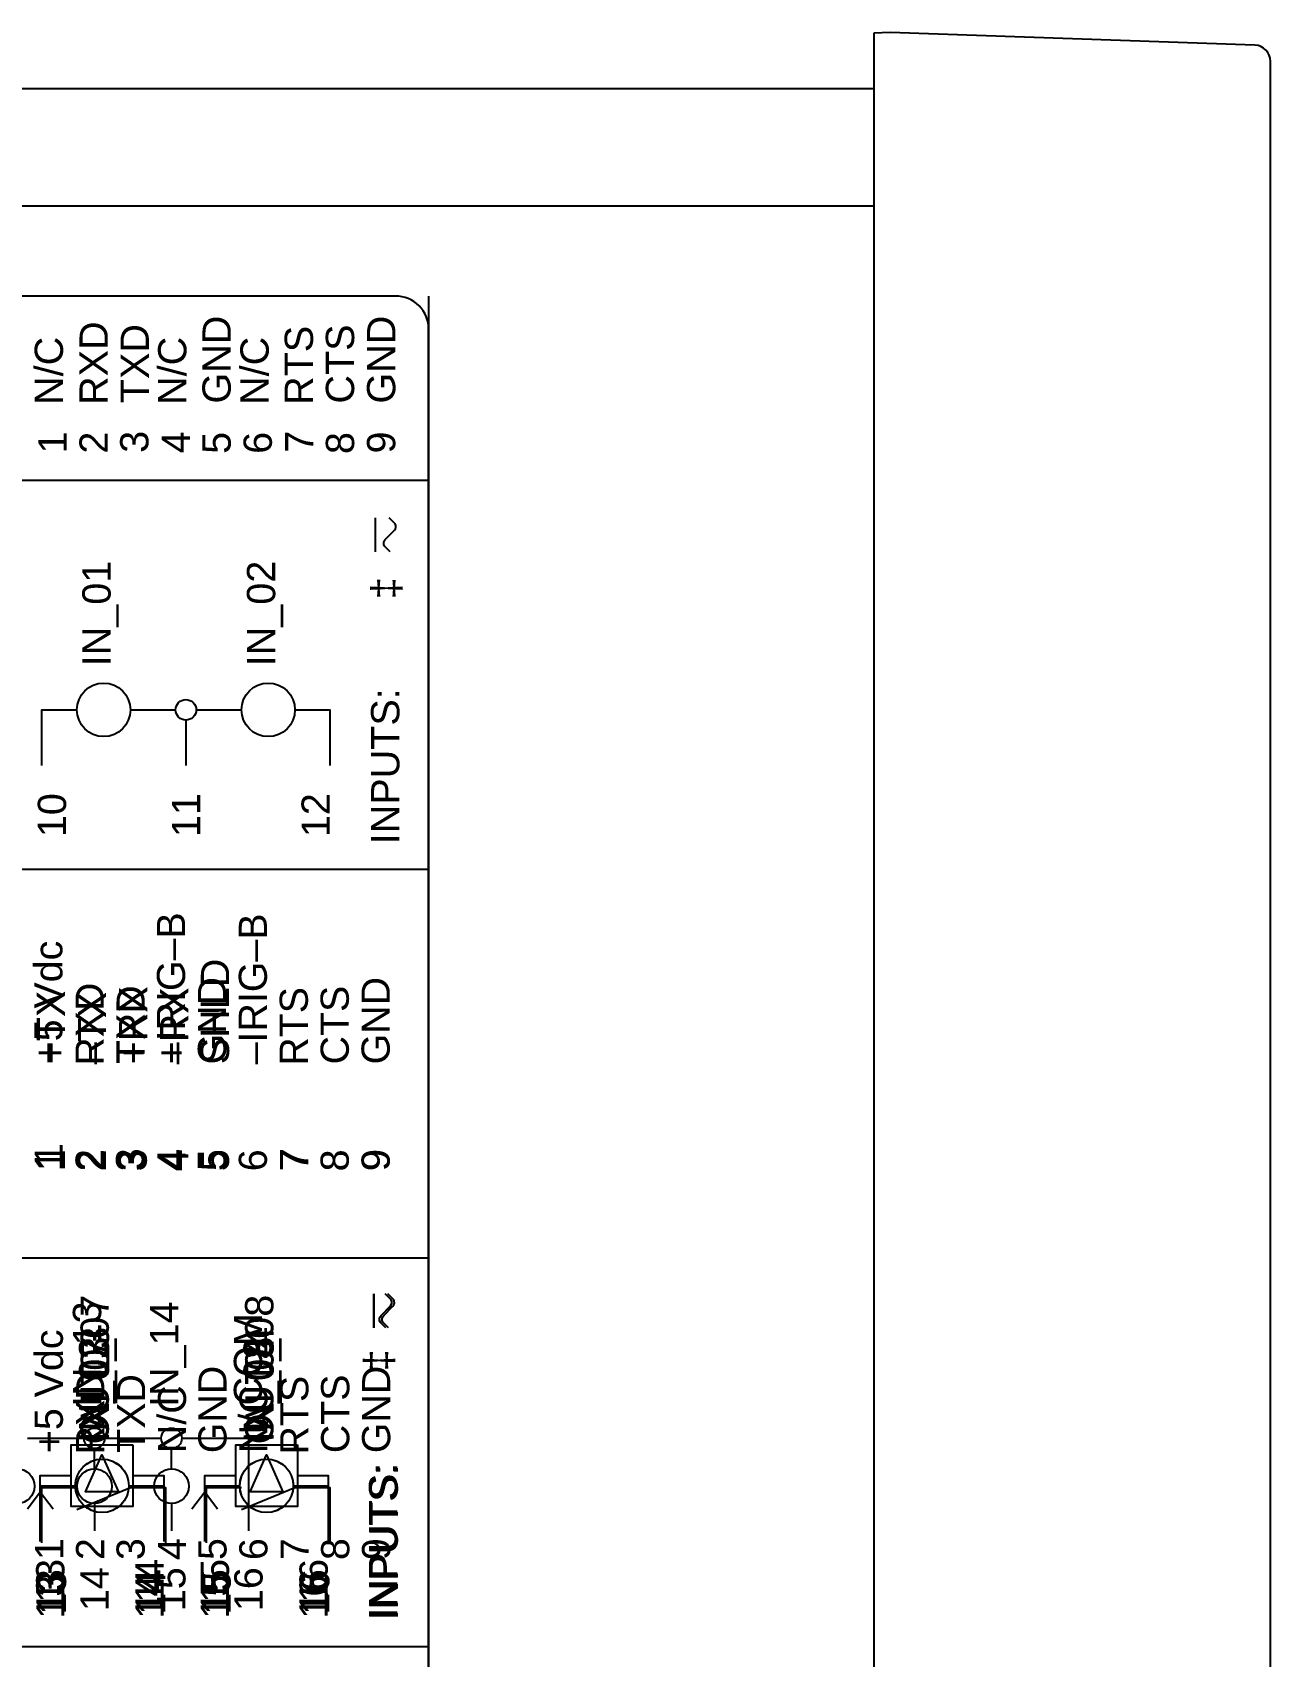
# Model space of a CAD drawing. Extents: x 0.3 to 23.7, y 0.2 to 17.8.
# Drawn here: x 12.567 to 15.577, y 5.042 to 8.989 of the extents above; entities that cross this region are included whole.
import ezdxf

# ---------------------------------------------------------------- set-up
doc = ezdxf.new("R2010")
doc.units = 0
doc.header["$MEASUREMENT"] = 0
for name, color, linetype in [('1_01__0-__NONE__EIA-232', 7, 'CONTINUOUS'), ('1_02__1-__NONE__EIA-485', 7, 'CONTINUOUS'), ('1_03__2-___1__10-100BASE-T', 7, 'CONTINUOUS'), ('1_04__3-___1__10-100BASE-T', 7, 'CONTINUOUS'), ('1_05__4-___1__100BASE-FX_M', 7, 'CONTINUOUS'), ('1_06__6-___2__10-100BASE-T', 7, 'CONTINUOUS'), ('1_07__8-___2__100BASE-FX_M', 7, 'CONTINUOUS'), ('2_02__A-__SERIAL_COMMUNICA', 7, 'CONTINUOUS'), ('2_03__B-___3__DI___4__DO__', 7, 'CONTINUOUS'), ('2_04__1-___4__DI___4__DO_E', 7, 'CONTINUOUS'), ('2_05__C-___4__DI___4__DO_F', 7, 'CONTINUOUS'), ('2_06__D-___4__DI___3__DO_E', 7, 'CONTINUOUS'), ('2_07__2-___8__DO__ELECTROM', 7, 'CONTINUOUS'), ('2_08__3-___8__DI', 7, 'CONTINUOUS'), ('2_09__4-___14__DI', 7, 'CONTINUOUS'), ('2_10__6-___4__AI___4__AO__', 7, 'CONTINUOUS'), ('5_00_____DWG', 7, 'CONTINUOUS')]:
    doc.layers.add(name, color=color, linetype=linetype)
doc.styles.add('ARIAL', font='arial.ttf')

msp = doc.modelspace()

# ---------------------------------------------------------------- linework, layer by layer
at = {"layer": '2_03__B-___3__DI___4__DO__'}
for points in [[(13.3975, 5.8404), (13.3975, 5.9234)], [(12.5864, 5.3214), (12.5864, 5.4564), (12.6716, 5.4564)], [(12.8016, 5.4564), (12.8865, 5.4564), (12.8865, 5.3214)], [(12.9864, 5.3214), (12.9864, 5.4564), (13.0715, 5.4564)], [(13.2015, 5.4564), (13.2865, 5.4564), (13.2865, 5.3214)]]:
    msp.add_lwpolyline(points, dxfattribs=at)
msp.add_lwpolyline([(13.4328, 5.8404), (13.4191, 5.8544, -0.328455), (13.4211, 5.8704), (13.4433, 5.8927, 0.339292), (13.4454, 5.9086), (13.4309, 5.9234)], format="xyb", dxfattribs=at)
for centre in [(12.7366, 5.4564), (13.1365, 5.4564)]:
    msp.add_circle(centre, 0.065, dxfattribs=at)
at = {"layer": '2_04__1-___4__DI___4__DO_E'}
for points in [[(13.3975, 5.8404), (13.3975, 5.9234)], [(12.5865, 5.3214), (12.5865, 5.4564), (12.6714, 5.4564)], [(12.5865, 5.3214), (12.5865, 5.4564), (12.6714, 5.4564)], [(12.8015, 5.4564), (12.8864, 5.4564), (12.8864, 5.3214)], [(12.8015, 5.4564), (12.8864, 5.4564), (12.8864, 5.3214)], [(12.9863, 5.3214), (12.9863, 5.4564), (13.0715, 5.4564)], [(12.9863, 5.3214), (12.9863, 5.4564), (13.0715, 5.4564)], [(13.2015, 5.4564), (13.2865, 5.4564), (13.2865, 5.3214)], [(13.2015, 5.4564), (13.2865, 5.4564), (13.2865, 5.3214)]]:
    msp.add_lwpolyline(points, dxfattribs=at)
msp.add_lwpolyline([(13.4328, 5.8404), (13.4191, 5.8544, -0.328455), (13.4211, 5.8704), (13.4433, 5.8927, 0.339292), (13.4454, 5.9086), (13.4309, 5.9234)], format="xyb", dxfattribs=at)
for points in [[(12.7365, 5.5214), (12.7496, 5.52), (12.7618, 5.5163), (12.7728, 5.5103), (12.7824, 5.5023), (12.7904, 5.4927), (12.7964, 5.4817), (12.8001, 5.4695), (12.8015, 5.4564), (12.8001, 5.4433), (12.7964, 5.4311), (12.7904, 5.42), (12.7824, 5.4104), (12.7728, 5.4025), (12.7618, 5.3965), (12.7496, 5.3927), (12.7365, 5.3914), (12.7234, 5.3927), (12.7112, 5.3965), (12.7001, 5.4025), (12.6905, 5.4104), (12.6826, 5.42), (12.6766, 5.4311), (12.6728, 5.4433), (12.6715, 5.4564), (12.6728, 5.4695), (12.6766, 5.4817), (12.6826, 5.4927), (12.6905, 5.5023), (12.7001, 5.5103), (12.7112, 5.5163), (12.7234, 5.52)], [(13.1365, 5.5214), (13.1496, 5.52), (13.1618, 5.5163), (13.1729, 5.5103), (13.1825, 5.5023), (13.1904, 5.4927), (13.1964, 5.4817), (13.2002, 5.4695), (13.2015, 5.4564), (13.2002, 5.4433), (13.1964, 5.4311), (13.1904, 5.42), (13.1825, 5.4104), (13.1729, 5.4025), (13.1618, 5.3965), (13.1496, 5.3927), (13.1365, 5.3914), (13.1234, 5.3927), (13.1112, 5.3965), (13.1002, 5.4025), (13.0906, 5.4104), (13.0826, 5.42), (13.0766, 5.4311), (13.0729, 5.4433), (13.0715, 5.4564), (13.0729, 5.4695), (13.0766, 5.4817), (13.0826, 5.4927), (13.0906, 5.5023), (13.1002, 5.5103), (13.1112, 5.5163), (13.1234, 5.52)]]:
    msp.add_lwpolyline(points, close=True, dxfattribs=at)
for centre in [(12.7365, 5.4564), (13.1365, 5.4564)]:
    msp.add_circle(centre, 0.065, dxfattribs=at)
at = {"layer": '2_05__C-___4__DI___4__DO_F'}
for points in [[(13.3975, 5.8403), (13.3975, 5.9233)], [(12.5865, 5.3213), (12.5865, 5.4563), (12.6714, 5.4563)], [(12.8015, 5.4563), (12.8864, 5.4563), (12.8864, 5.3213)], [(12.9863, 5.3213), (12.9863, 5.4563), (13.0715, 5.4563)], [(13.2015, 5.4563), (13.2865, 5.4563), (13.2865, 5.3213)]]:
    msp.add_lwpolyline(points, dxfattribs=at)
msp.add_lwpolyline([(13.4265, 5.8403), (13.4127, 5.8544, -0.328455), (13.4148, 5.8703), (13.4369, 5.8926, 0.339292), (13.439, 5.9085), (13.4245, 5.9233)], format="xyb", dxfattribs=at)
for centre in [(12.7365, 5.4563), (13.1363, 5.4563)]:
    msp.add_circle(centre, 0.065, dxfattribs=at)
at = {"layer": '2_06__D-___4__DI___3__DO_E'}
for points in [[(13.3975, 5.8404), (13.3975, 5.9234)], [(12.5865, 5.3214), (12.5865, 5.4564), (12.6715, 5.4564)], [(12.8015, 5.4564), (12.8865, 5.4564), (12.8865, 5.3214)], [(12.9863, 5.3214), (12.9863, 5.4564), (13.0715, 5.4564)], [(13.2015, 5.4564), (13.2865, 5.4564), (13.2865, 5.3214)]]:
    msp.add_lwpolyline(points, dxfattribs=at)
msp.add_lwpolyline([(13.4265, 5.8404), (13.4127, 5.8544, -0.328455), (13.4148, 5.8704), (13.437, 5.8927, 0.339292), (13.439, 5.9086), (13.4245, 5.9234)], format="xyb", dxfattribs=at)
for centre in [(12.7365, 5.4564), (13.1363, 5.4564)]:
    msp.add_circle(centre, 0.065, dxfattribs=at)
at = {"layer": '2_07__2-___8__DO__ELECTROM'}
for points in [[(12.5903, 5.3175), (12.5903, 5.4525), (12.6754, 5.4525)], [(12.6754, 5.3988), (12.8054, 5.4525), (12.8904, 5.4525), (12.8904, 5.3175)], [(12.9903, 5.3175), (12.9903, 5.4525), (13.0754, 5.4525)], [(13.0754, 5.3988), (13.2054, 5.4525), (13.2904, 5.4525), (13.2904, 5.3175)]]:
    msp.add_lwpolyline(points, dxfattribs=at)
at = {"layer": '2_08__3-___8__DI'}
for points in [[(13.3977, 5.8404), (13.3977, 5.9234)], [(12.5867, 5.3214), (12.5867, 5.4564), (12.6716, 5.4564)], [(12.8017, 5.4564), (12.8867, 5.4564), (12.8867, 5.3214)], [(12.9865, 5.3214), (12.9865, 5.4564), (13.0715, 5.4564)], [(13.2015, 5.4564), (13.2865, 5.4564), (13.2865, 5.3214)]]:
    msp.add_lwpolyline(points, dxfattribs=at)
msp.add_lwpolyline([(13.4267, 5.8404), (13.4129, 5.8544, -0.328455), (13.415, 5.8704), (13.4372, 5.8927, 0.339292), (13.4392, 5.9086), (13.4247, 5.9234)], format="xyb", dxfattribs=at)
for centre in [(12.7367, 5.4564), (13.1365, 5.4564)]:
    msp.add_circle(centre, 0.065, dxfattribs=at)
at = {"layer": '2_09__4-___14__DI'}
for points in [[(13.3975, 5.8404), (13.3975, 5.9234)], [(12.5554, 5.5719), (12.6929, 5.5719)], [(12.7429, 5.5719), (12.8804, 5.5719)], [(12.9304, 5.5719), (13.0929, 5.5719), (13.0929, 5.3469)], [(12.7179, 5.4978), (12.7179, 5.5469)], [(12.9054, 5.4978), (12.9054, 5.5469)], [(12.7179, 5.4133), (12.7179, 5.3469)], [(12.9054, 5.4133), (12.9054, 5.3469)]]:
    msp.add_lwpolyline(points, dxfattribs=at)
msp.add_lwpolyline([(13.4265, 5.8404), (13.4127, 5.8544, -0.328455), (13.4148, 5.8704), (13.4369, 5.8927, 0.339292), (13.439, 5.9086), (13.4245, 5.9234)], format="xyb", dxfattribs=at)
for centre, radius in [((12.7179, 5.5719), 0.025), ((12.9054, 5.5719), 0.025), ((12.5304, 5.4555), 0.0422), ((12.7179, 5.4555), 0.0422), ((12.9054, 5.4555), 0.0422)]:
    msp.add_circle(centre, radius, dxfattribs=at)
at = {"layer": '2_10__6-___4__AI___4__AO__'}
for points in [[(12.8113, 5.5564), (12.8113, 5.4064), (12.6613, 5.4064), (12.6613, 5.5564), (12.8113, 5.5564)], [(12.7763, 5.4414), (12.6963, 5.4414), (12.7363, 5.5314), (12.7763, 5.4414)], [(13.2113, 5.5564), (13.2113, 5.4064), (13.0614, 5.4064), (13.0614, 5.5564), (13.2113, 5.5564)], [(13.1763, 5.4414), (13.0963, 5.4414), (13.1363, 5.5314), (13.1763, 5.4414)], [(12.5862, 5.3464), (12.5862, 5.4814), (12.6613, 5.4814)], [(12.8113, 5.4814), (12.8864, 5.4814), (12.8864, 5.3464)], [(12.9863, 5.3464), (12.9863, 5.4814), (13.0613, 5.4814)], [(13.2114, 5.4814), (13.2865, 5.4814), (13.2865, 5.3464)], [(12.555, 5.4002), (12.5862, 5.4414), (12.6174, 5.4002)], [(12.9551, 5.4002), (12.9863, 5.4414), (13.0175, 5.4002)]]:
    msp.add_lwpolyline(points, dxfattribs=at)
at = {"layer": '5_00_____DWG'}
for points in [[(14.6123, 8.9874), (14.6123, 1.434), (14.6523, 1.4326), (15.5388, 1.4635, 0.404026), (15.5768, 1.5029), (15.5768, 8.9185, 0.404026), (15.5388, 8.9579), (14.6523, 8.9888), (14.6123, 8.9874)], [(13.4504, 8.3481), (9.7405, 8.3481, 0.414213), (9.6605, 8.2681), (9.6605, 2.1031, 0.414212), (9.7405, 2.0231), (13.4504, 2.0231, 0.414211), (13.5304, 2.1031), (13.5304, 8.2681, 0.414219)]]:
    msp.add_lwpolyline(points, format="xyb", close=True, dxfattribs=at)
msp.add_lwpolyline([(9.4932, 8.8524), (14.6123, 8.8524), (14.6123, 1.569), (9.4932, 1.569)], close=True, dxfattribs=at)
for points in [[(14.6123, 8.567), (9.4932, 8.567)], [(13.5304, 8.3481), (13.5304, 2.0231)], [(13.5304, 7.8998), (9.6605, 7.8998)], [(13.4014, 7.7265), (13.4014, 7.8095)], [(12.5904, 7.2075), (12.5904, 7.3425), (12.6754, 7.3425)], [(12.8054, 7.3425), (12.9154, 7.3425)], [(12.9654, 7.3425), (13.0755, 7.3425)], [(13.2055, 7.3425), (13.2905, 7.3425), (13.2905, 7.2075)], [(12.9404, 7.3175), (12.9404, 7.2075)], [(13.5304, 6.9548), (9.6605, 6.9548)], [(13.5304, 6.0098), (9.6605, 6.0098)], [(13.5304, 5.0648), (9.6605, 5.0648)]]:
    msp.add_lwpolyline(points, dxfattribs=at)
msp.add_lwpolyline([(13.4368, 7.7265), (13.423, 7.7405, -0.328455), (13.4251, 7.7565), (13.4472, 7.7788, 0.339292), (13.4493, 7.7947), (13.4348, 7.8095)], format="xyb", dxfattribs=at)
for centre, radius in [((12.7404, 7.3425), 0.065), ((13.1405, 7.3425), 0.065), ((12.9404, 7.3425), 0.025)]:
    msp.add_circle(centre, radius, dxfattribs=at)

# ---------------------------------------------------------------- texts
at = {"layer": '1_01__0-__NONE__EIA-232', "style": 'ARIAL'}
for s, height, p in [('+IRIG–B', 0.06846, (12.9384, 6.4809)), ('+IRIG–B', 0.06846, (12.9384, 6.4809)), ('–IRIG–B', 0.06846, (13.1373, 6.4808)), ('–IRIG–B', 0.06846, (13.1373, 6.4808)), ('+5 Vdc', 0.06846, (12.6401, 6.4809)), ('+5 Vdc', 0.06846, (12.6401, 6.4809)), ('RXD', 0.06846, (12.7406, 6.4775)), ('RXD', 0.06846, (12.7406, 6.4775)), ('GND', 0.06846, (13.0379, 6.4807)), ('GND', 0.06846, (13.0379, 6.4807)), ('GND', 0.06846, (13.4357, 6.4807)), ('GND', 0.06846, (13.4357, 6.4807)), ('TXD', 0.06846, (12.8401, 6.4817)), ('TXD', 0.06846, (12.8401, 6.4817)), ('RTS', 0.06846, (13.2368, 6.4775)), ('RTS', 0.06846, (13.2368, 6.4775)), ('CTS', 0.06846, (13.3363, 6.4807)), ('CTS', 0.06846, (13.3363, 6.4807)), ('1', 0.0685, (12.6411, 6.2209)), ('1', 0.0685, (12.6411, 6.2209)), ('2', 0.0685, (12.7406, 6.2209)), ('2', 0.0685, (12.7406, 6.2209)), ('3', 0.0685, (12.839, 6.2209)), ('3', 0.0685, (12.839, 6.2209)), ('4', 0.0685, (12.9395, 6.2209)), ('4', 0.0685, (12.9395, 6.2209)), ('5', 0.0685, (13.0378, 6.2211)), ('5', 0.0685, (13.0378, 6.2211)), ('6', 0.0685, (13.1373, 6.2209)), ('6', 0.0685, (13.1373, 6.2209)), ('7', 0.0685, (13.2378, 6.2209)), ('7', 0.0685, (13.2378, 6.2209)), ('8', 0.0685, (13.3362, 6.2209)), ('8', 0.0685, (13.3362, 6.2209)), ('9', 0.0685, (13.4357, 6.2209)), ('9', 0.0685, (13.4357, 6.2209))]:
    msp.add_text(s, height=height, rotation=90, dxfattribs=at).set_placement(p)
at = {"layer": '1_02__1-__NONE__EIA-485', "style": 'ARIAL'}
for s, height, p in [('SHLD', 0.06883, (13.0454, 6.4811)), ('SHLD', 0.06883, (13.0454, 6.4811)), ('+TX', 0.06883, (12.6465, 6.4808)), ('+TX', 0.06883, (12.6465, 6.4808)), ('–TX', 0.06883, (12.7465, 6.4808)), ('–TX', 0.06883, (12.7465, 6.4808)), ('+RX', 0.06883, (12.8465, 6.4808)), ('+RX', 0.06883, (12.8465, 6.4808)), ('–RX', 0.06883, (12.9465, 6.4808)), ('–RX', 0.06883, (12.9465, 6.4808)), ('1', 0.0688, (12.6464, 6.2209)), ('1', 0.0688, (12.6464, 6.2209)), ('2', 0.0688, (12.7464, 6.2209)), ('2', 0.0688, (12.7464, 6.2209)), ('3', 0.0688, (12.8453, 6.2209)), ('3', 0.0688, (12.8453, 6.2209)), ('4', 0.0688, (12.9464, 6.2209)), ('4', 0.0688, (12.9464, 6.2209)), ('5', 0.0688, (13.0453, 6.2209)), ('5', 0.0688, (13.0453, 6.2209))]:
    msp.add_text(s, height=height, rotation=90, dxfattribs=at).set_placement(p)
at = {"layer": '1_03__2-___1__10-100BASE-T', "style": 'ARIAL'}
for s, height, p in [('+IRIG–B', 0.06846, (12.9384, 6.4809)), ('+IRIG–B', 0.06846, (12.9384, 6.4809)), ('–IRIG–B', 0.06846, (13.1373, 6.4808)), ('–IRIG–B', 0.06846, (13.1373, 6.4808)), ('+5 Vdc', 0.06846, (12.6401, 6.4809)), ('+5 Vdc', 0.06846, (12.6401, 6.4809)), ('RXD', 0.06846, (12.7406, 6.4775)), ('RXD', 0.06846, (12.7406, 6.4775)), ('GND', 0.06846, (13.0379, 6.4807)), ('GND', 0.06846, (13.0379, 6.4807)), ('GND', 0.06846, (13.4357, 6.4807)), ('GND', 0.06846, (13.4357, 6.4807)), ('TXD', 0.06846, (12.8401, 6.4817)), ('TXD', 0.06846, (12.8401, 6.4817)), ('RTS', 0.06846, (13.2368, 6.4775)), ('RTS', 0.06846, (13.2368, 6.4775)), ('CTS', 0.06846, (13.3363, 6.4807)), ('CTS', 0.06846, (13.3363, 6.4807)), ('1', 0.0685, (12.6411, 6.2209)), ('1', 0.0685, (12.6411, 6.2209)), ('2', 0.0685, (12.7406, 6.2209)), ('2', 0.0685, (12.7406, 6.2209)), ('3', 0.0685, (12.839, 6.2209)), ('3', 0.0685, (12.839, 6.2209)), ('4', 0.0685, (12.9395, 6.2209)), ('4', 0.0685, (12.9395, 6.2209)), ('5', 0.0685, (13.0378, 6.2211)), ('5', 0.0685, (13.0378, 6.2211)), ('6', 0.0685, (13.1373, 6.2209)), ('6', 0.0685, (13.1373, 6.2209)), ('7', 0.0685, (13.2378, 6.2209)), ('7', 0.0685, (13.2378, 6.2209)), ('8', 0.0685, (13.3362, 6.2209)), ('8', 0.0685, (13.3362, 6.2209)), ('9', 0.0685, (13.4357, 6.2209)), ('9', 0.0685, (13.4357, 6.2209))]:
    msp.add_text(s, height=height, rotation=90, dxfattribs=at).set_placement(p)
at = {"layer": '1_04__3-___1__10-100BASE-T', "style": 'ARIAL'}
for s, height, p in [('SHLD', 0.06883, (13.0454, 6.4811)), ('SHLD', 0.06883, (13.0454, 6.4811)), ('+TX', 0.06883, (12.6465, 6.4808)), ('+TX', 0.06883, (12.6465, 6.4808)), ('–TX', 0.06883, (12.7465, 6.4808)), ('–TX', 0.06883, (12.7465, 6.4808)), ('+RX', 0.06883, (12.8465, 6.4808)), ('+RX', 0.06883, (12.8465, 6.4808)), ('–RX', 0.06883, (12.9465, 6.4808)), ('–RX', 0.06883, (12.9465, 6.4808)), ('1', 0.0688, (12.6464, 6.2209)), ('1', 0.0688, (12.6464, 6.2209)), ('2', 0.0688, (12.7464, 6.2209)), ('2', 0.0688, (12.7464, 6.2209)), ('3', 0.0688, (12.8453, 6.2209)), ('3', 0.0688, (12.8453, 6.2209)), ('4', 0.0688, (12.9464, 6.2209)), ('4', 0.0688, (12.9464, 6.2209)), ('5', 0.0688, (13.0453, 6.2209)), ('5', 0.0688, (13.0453, 6.2209))]:
    msp.add_text(s, height=height, rotation=90, dxfattribs=at).set_placement(p)
at = {"layer": '1_05__4-___1__100BASE-FX_M', "style": 'ARIAL'}
for s, height, p in [('+IRIG–B', 0.06846, (12.9384, 6.4809)), ('–IRIG–B', 0.06846, (13.1373, 6.4808)), ('+5 Vdc', 0.06846, (12.6401, 6.4809)), ('RXD', 0.06846, (12.7406, 6.4775)), ('GND', 0.06846, (13.0379, 6.4807)), ('GND', 0.06846, (13.4357, 6.4807)), ('TXD', 0.06846, (12.8401, 6.4817)), ('RTS', 0.06846, (13.2368, 6.4775)), ('CTS', 0.06846, (13.3363, 6.4807)), ('1', 0.0685, (12.6411, 6.2364)), ('2', 0.0685, (12.7406, 6.2217)), ('3', 0.0685, (12.839, 6.2237)), ('4', 0.0685, (12.9395, 6.2224)), ('5', 0.0685, (13.0378, 6.2211)), ('6', 0.0685, (13.1373, 6.221)), ('7', 0.0685, (13.2378, 6.2239)), ('8', 0.0685, (13.3362, 6.2205)), ('9', 0.0685, (13.4357, 6.2221))]:
    msp.add_text(s, height=height, rotation=90, dxfattribs=at).set_placement(p)
at = {"layer": '1_06__6-___2__10-100BASE-T', "style": 'ARIAL'}
for s, height, p in [('+IRIG–B', 0.06846, (12.9384, 6.4809)), ('+IRIG–B', 0.06846, (12.9384, 6.4809)), ('–IRIG–B', 0.06846, (13.1373, 6.4808)), ('–IRIG–B', 0.06846, (13.1373, 6.4808)), ('+5 Vdc', 0.06846, (12.6401, 6.4809)), ('+5 Vdc', 0.06846, (12.6401, 6.4809)), ('RXD', 0.06846, (12.7406, 6.4775)), ('RXD', 0.06846, (12.7406, 6.4775)), ('GND', 0.06846, (13.0379, 6.4807)), ('GND', 0.06846, (13.0379, 6.4807)), ('GND', 0.06846, (13.4357, 6.4807)), ('GND', 0.06846, (13.4357, 6.4807)), ('TXD', 0.06846, (12.8401, 6.4817)), ('TXD', 0.06846, (12.8401, 6.4817)), ('RTS', 0.06846, (13.2368, 6.4775)), ('RTS', 0.06846, (13.2368, 6.4775)), ('CTS', 0.06846, (13.3363, 6.4807)), ('CTS', 0.06846, (13.3363, 6.4807)), ('1', 0.0685, (12.6411, 6.2209)), ('1', 0.0685, (12.6411, 6.2209)), ('2', 0.0685, (12.7406, 6.2209)), ('2', 0.0685, (12.7406, 6.2209)), ('3', 0.0685, (12.839, 6.2209)), ('3', 0.0685, (12.839, 6.2209)), ('4', 0.0685, (12.9395, 6.2209)), ('4', 0.0685, (12.9395, 6.2209)), ('5', 0.0685, (13.0378, 6.2211)), ('5', 0.0685, (13.0378, 6.2211)), ('6', 0.0685, (13.1373, 6.2209)), ('6', 0.0685, (13.1373, 6.2209)), ('7', 0.0685, (13.2378, 6.2209)), ('7', 0.0685, (13.2378, 6.2209)), ('8', 0.0685, (13.3362, 6.2209)), ('8', 0.0685, (13.3362, 6.2209)), ('9', 0.0685, (13.4357, 6.2209)), ('9', 0.0685, (13.4357, 6.2209))]:
    msp.add_text(s, height=height, rotation=90, dxfattribs=at).set_placement(p)
at = {"layer": '1_07__8-___2__100BASE-FX_M', "style": 'ARIAL'}
for s, height, p in [('+IRIG–B', 0.06846, (12.9384, 6.4809)), ('+IRIG–B', 0.06846, (12.9384, 6.4809)), ('–IRIG–B', 0.06846, (13.1373, 6.4808)), ('–IRIG–B', 0.06846, (13.1373, 6.4808)), ('+5 Vdc', 0.06846, (12.6401, 6.4809)), ('+5 Vdc', 0.06846, (12.6401, 6.4809)), ('RXD', 0.06846, (12.7406, 6.4775)), ('RXD', 0.06846, (12.7406, 6.4775)), ('GND', 0.06846, (13.0379, 6.4807)), ('GND', 0.06846, (13.0379, 6.4807)), ('GND', 0.06846, (13.4357, 6.4807)), ('GND', 0.06846, (13.4357, 6.4807)), ('TXD', 0.06846, (12.8401, 6.4817)), ('TXD', 0.06846, (12.8401, 6.4817)), ('RTS', 0.06846, (13.2368, 6.4775)), ('RTS', 0.06846, (13.2368, 6.4775)), ('CTS', 0.06846, (13.3363, 6.4807)), ('CTS', 0.06846, (13.3363, 6.4807)), ('1', 0.0685, (12.6411, 6.2209)), ('1', 0.0685, (12.6411, 6.2209)), ('2', 0.0685, (12.7406, 6.2209)), ('2', 0.0685, (12.7406, 6.2209)), ('3', 0.0685, (12.839, 6.2209)), ('3', 0.0685, (12.839, 6.2209)), ('4', 0.0685, (12.9395, 6.2209)), ('4', 0.0685, (12.9395, 6.2209)), ('5', 0.0685, (13.0378, 6.2211)), ('5', 0.0685, (13.0378, 6.2211)), ('6', 0.0685, (13.1373, 6.2209)), ('6', 0.0685, (13.1373, 6.2209)), ('7', 0.0685, (13.2378, 6.2209)), ('7', 0.0685, (13.2378, 6.2209)), ('8', 0.0685, (13.3362, 6.2209)), ('8', 0.0685, (13.3362, 6.2209)), ('9', 0.0685, (13.4357, 6.2209)), ('9', 0.0685, (13.4357, 6.2209))]:
    msp.add_text(s, height=height, rotation=90, dxfattribs=at).set_placement(p)
at = {"layer": '2_02__A-__SERIAL_COMMUNICA', "style": 'ARIAL'}
for s, height, p in [('+5 Vdc', 0.06846, (12.6413, 5.5359)), ('RXD', 0.06846, (12.7419, 5.5325)), ('GND', 0.06846, (13.0391, 5.5357)), ('GND', 0.06846, (13.437, 5.5357)), ('TXD', 0.06846, (12.8413, 5.5367)), ('N/C', 0.06846, (12.9408, 5.5358)), ('N/C', 0.06846, (13.1386, 5.5358)), ('RTS', 0.06846, (13.238, 5.5325)), ('CTS', 0.06846, (13.3375, 5.5357)), ('1', 0.0685, (12.6424, 5.2759)), ('2', 0.0685, (12.7418, 5.2759)), ('3', 0.0685, (12.8402, 5.2759)), ('4', 0.0685, (12.9407, 5.2759)), ('5', 0.0685, (13.0391, 5.276)), ('6', 0.0685, (13.1386, 5.2759)), ('7', 0.0685, (13.2391, 5.2759)), ('8', 0.0685, (13.3375, 5.2759)), ('9', 0.0685, (13.4369, 5.2759))]:
    msp.add_text(s, height=height, rotation=90, dxfattribs=at).set_placement(p)
at = {"layer": '2_03__B-___3__DI___4__DO__', "style": 'ARIAL'}
for s, height, p in [('IN_02', 0.06883, (12.7492, 5.5613)), ('IN_03', 0.06883, (13.1492, 5.5613)), ('‡', 0.0688, (13.4424, 5.7345)), ('INPUTS:', 0.06883, (13.4542, 5.1335)), ('13', 0.06883, (12.6452, 5.1335)), ('14', 0.06883, (12.8863, 5.1335)), ('15', 0.06883, (13.0452, 5.1335)), ('16', 0.06883, (13.2852, 5.1335))]:
    msp.add_text(s, height=height, rotation=90, dxfattribs=at).set_placement(p)
at = {"layer": '2_04__1-___4__DI___4__DO_E', "style": 'ARIAL'}
for s, height, p in [('IN_03', 0.06883, (12.7535, 5.5623)), ('IN_03', 0.06883, (12.7535, 5.5619)), ('IN_04', 0.06883, (13.1535, 5.5619)), ('IN_04', 0.06883, (13.1535, 5.5623)), ('‡', 0.0688, (13.4424, 5.7345)), ('INPUTS:', 0.06883, (13.4553, 5.1296)), ('INPUTS:', 0.06883, (13.4554, 5.1292)), ('14', 0.06883, (12.8863, 5.1468)), ('14', 0.06883, (12.8863, 5.1469)), ('13', 0.06883, (12.6452, 5.1469)), ('13', 0.06883, (12.6452, 5.1468)), ('15', 0.06883, (13.0452, 5.1469)), ('15', 0.06883, (13.0452, 5.1468)), ('16', 0.06883, (13.2852, 5.1469)), ('16', 0.06883, (13.2852, 5.1468))]:
    msp.add_text(s, height=height, rotation=90, dxfattribs=at).set_placement(p)
at = {"layer": '2_05__C-___4__DI___4__DO_F', "style": 'ARIAL'}
for s, height, p in [('IN_03', 0.06883, (12.7535, 5.5622)), ('IN_04', 0.06883, (13.1535, 5.5622)), ('‡', 0.0688, (13.4424, 5.7344)), ('INPUTS:', 0.06883, (13.4553, 5.1295)), ('14', 0.06883, (12.8863, 5.1468)), ('13', 0.06883, (12.6452, 5.1468)), ('15', 0.06883, (13.0452, 5.1468)), ('16', 0.06883, (13.2852, 5.1468))]:
    msp.add_text(s, height=height, rotation=90, dxfattribs=at).set_placement(p)
at = {"layer": '2_06__D-___4__DI___3__DO_E', "style": 'ARIAL'}
for s, height, p in [('IN_03', 0.06883, (12.7535, 5.5623)), ('IN_04', 0.06883, (13.1535, 5.5623)), ('‡', 0.0688, (13.4424, 5.7345)), ('INPUTS:', 0.06883, (13.4554, 5.1296)), ('14', 0.06883, (12.8863, 5.1469)), ('13', 0.06883, (12.6452, 5.1469)), ('15', 0.06883, (13.0452, 5.1469)), ('16', 0.06883, (13.2852, 5.1469))]:
    msp.add_text(s, height=height, rotation=90, dxfattribs=at).set_placement(p)
at = {"layer": '2_07__2-___8__DO__ELECTROM', "style": 'ARIAL'}
for s, p in [('OUT_07', (12.753, 5.5575)), ('OUT_08', (13.153, 5.5575)), ('13', (12.6492, 5.143)), ('14', (12.8903, 5.143)), ('15', (13.0492, 5.143)), ('16', (13.2892, 5.143))]:
    msp.add_text(s, height=0.06883, rotation=90, dxfattribs=at).set_placement(p)
at = {"layer": '2_08__3-___8__DI', "style": 'ARIAL'}
for s, height, p in [('IN_07', 0.06883, (12.7537, 5.5623)), ('IN_08', 0.06883, (13.1537, 5.5623)), ('‡', 0.0688, (13.4426, 5.7345)), ('INPUTS:', 0.06883, (13.4556, 5.1296)), ('14', 0.06883, (12.8865, 5.1469)), ('13', 0.06883, (12.6454, 5.1469)), ('15', 0.06883, (13.0454, 5.1469)), ('16', 0.06883, (13.2854, 5.1469))]:
    msp.add_text(s, height=height, rotation=90, dxfattribs=at).set_placement(p)
at = {"layer": '2_09__4-___14__DI', "style": 'ARIAL'}
for s, height, p in [('IN_13', 0.06883, (12.7344, 5.6481)), ('IN_14', 0.06883, (12.9219, 5.6481)), ('COM', 0.06883, (13.1257, 5.6517)), ('‡', 0.0688, (13.4424, 5.7344)), ('INPUTS:', 0.06883, (13.4542, 5.1307)), ('14', 0.06883, (12.7529, 5.1516)), ('15', 0.06883, (12.9393, 5.1516)), ('16', 0.06883, (13.1268, 5.1516))]:
    msp.add_text(s, height=height, rotation=90, dxfattribs=at).set_placement(p)
at = {"layer": '2_10__6-___4__AI___4__AO__', "style": 'ARIAL'}
for s, p in [('AI_03', (12.7535, 5.5918)), ('AI_04', (13.1534, 5.5918)), ('13', (12.6451, 5.1718)), ('14', (12.8862, 5.1718)), ('15', (13.0451, 5.1718)), ('16', (13.2852, 5.1718))]:
    msp.add_text(s, height=0.06883, rotation=90, dxfattribs=at).set_placement(p)
at = {"layer": '5_00_____DWG', "style": 'ARIAL'}
for s, height, p in [('GND', 0.06883, (13.0493, 8.0868)), ('GND', 0.06883, (13.4494, 8.0868)), ('RXD', 0.06883, (12.7504, 8.0836)), ('TXD', 0.06883, (12.8504, 8.0878)), ('RTS', 0.06883, (13.2493, 8.0836)), ('CTS', 0.06883, (13.3493, 8.0868)), ('N/C', 0.06883, (12.6416, 8.0836)), ('N/C', 0.06883, (12.9416, 8.0836)), ('N/C', 0.06883, (13.1416, 8.0836)), ('1', 0.0688, (12.6504, 7.9656)), ('2', 0.0688, (12.7504, 7.9652)), ('3', 0.0688, (12.8493, 7.9672)), ('4', 0.0688, (12.9504, 7.9659)), ('5', 0.0688, (13.0493, 7.9646)), ('6', 0.0688, (13.1493, 7.9646)), ('7', 0.0688, (13.2504, 7.9675)), ('8', 0.0688, (13.3493, 7.9641)), ('9', 0.0688, (13.4493, 7.9656)), ('IN_01', 0.06883, (12.7574, 7.4484)), ('IN_02', 0.06883, (13.1575, 7.4484)), ('‡', 0.0688, (13.4604, 7.6115)), ('INPUTS:', 0.06883, (13.4593, 7.0157)), ('10', 0.06883, (12.6491, 7.033)), ('11', 0.06883, (12.9751, 7.033)), ('12', 0.06883, (13.2902, 7.033))]:
    msp.add_text(s, height=height, rotation=90, dxfattribs=at).set_placement(p)

doc.saveas('drawing.dxf')
